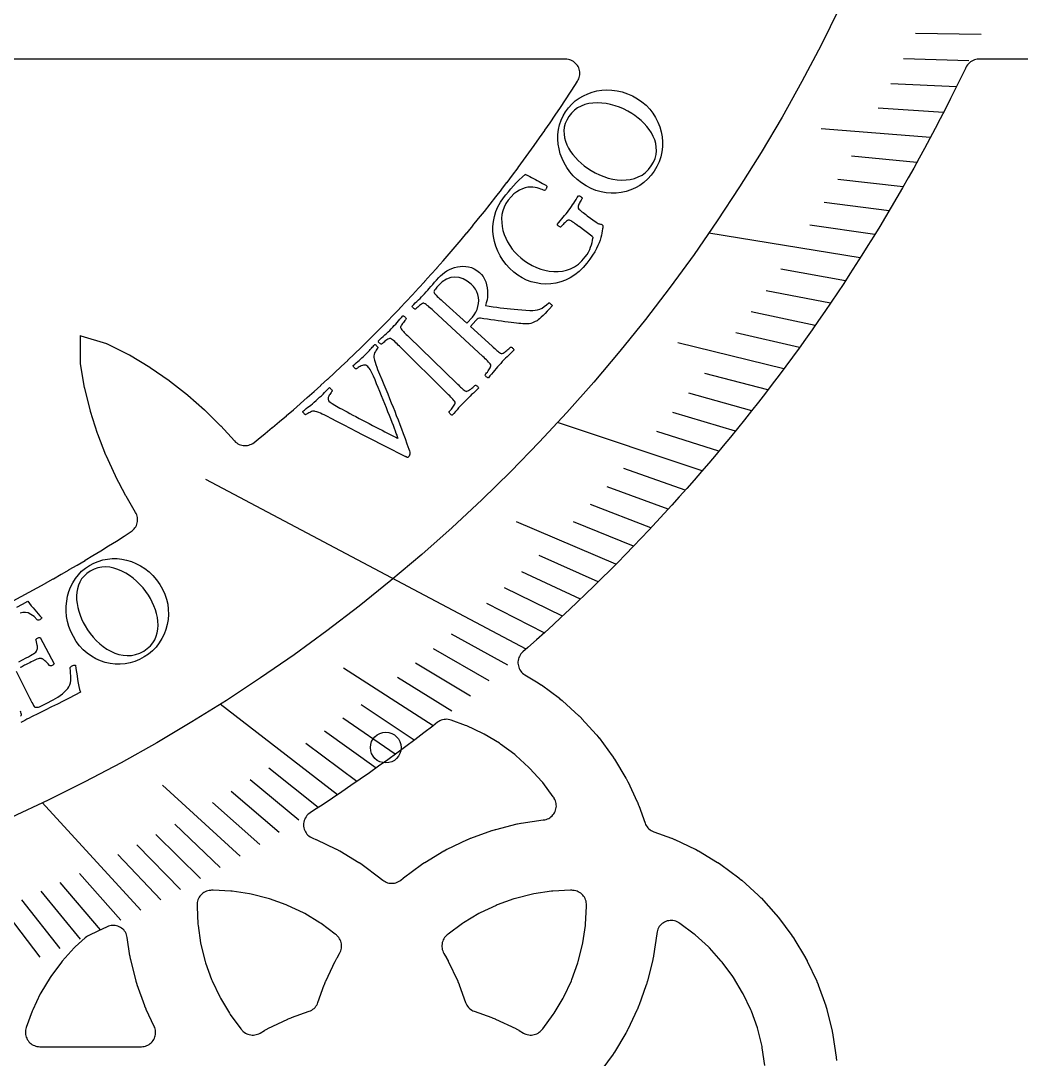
# Model space of a CAD drawing. Header units: millimetres. Extents: x -45 to 45, y -45 to 45.
# Drawn here: x 12.39 to 29.95, y -18.44 to -0.22 of the extents above; entities that cross this region are included whole.
import ezdxf

# ---------------------------------------------------------------- set-up
doc = ezdxf.new("R2010")
doc.units = ezdxf.units.MM
for name, color, linetype in [('CUT_INNER', 6, 'Continuous'), ('ENGRAVE', 7, 'Continuous'), ('ENGRAVE_FINE', 8, 'Continuous'), ('TEXT', 5, 'Continuous')]:
    doc.layers.add(name, color=color, linetype=linetype)

msp = doc.modelspace()

# ---------------------------------------------------------------- linework, layer by layer
at = {"layer": 'CUT_INNER'}
for points in [[(12.2516, -10.4028), (12.3928, -10.3279), (12.3942, -10.3272), (12.5348, -10.2514), (12.5362, -10.2507), (12.6764, -10.1741), (12.6777, -10.1733), (12.8175, -10.0958), (12.8188, -10.0951), (12.9581, -10.0168), (12.9594, -10.016), (13.0982, -9.9368), (13.0995, -9.9361), (13.2378, -9.856), (13.2392, -9.8553), (13.377, -9.7744), (13.3783, -9.7736), (13.5156, -9.6919), (13.5169, -9.6911), (13.6537, -9.6085), (13.655, -9.6077), (13.7913, -9.5243), (13.7926, -9.5235), (13.9284, -9.4393), (13.9297, -9.4385), (14.065, -9.3534), (14.0662, -9.3526), (14.201, -9.2667), (14.2023, -9.2658), (14.3236, -9.1874), (14.3431, -9.1735), (14.3611, -9.1577), (14.3776, -9.1403), (14.3923, -9.1214), (14.4052, -9.1012), (14.416, -9.0798), (14.4248, -9.0575), (14.4313, -9.0344), (14.4357, -9.0108), (14.4377, -8.987), (14.4375, -8.963), (14.435, -8.9392), (14.4302, -8.9157), (14.4231, -8.8928), (14.4139, -8.8706), (14.4027, -8.8495), (14.235, -8.5682), (14.2317, -8.5623), (14.0509, -8.2177), (14.0478, -8.2114), (13.8849, -7.8536), (13.8822, -7.847), (13.7381, -7.4754), (13.7357, -7.4684), (13.6119, -7.0821), (13.6097, -7.0744), (13.5088, -6.6723), (13.5068, -6.6628), (13.4349, -6.2401), (13.4343, -6.2349), (13.4341, -6.2297), (13.4336, -5.7543), (13.4339, -5.7485), (13.4395, -5.7499), (13.8943, -5.8884), (13.8992, -5.8901), (13.904, -5.8922), (14.2876, -6.0837), (14.2961, -6.0883), (14.6517, -6.3016), (14.6584, -6.306), (14.9921, -6.5365), (14.9981, -6.541), (15.3119, -6.7866), (15.3174, -6.7912), (15.6125, -7.0509), (15.6176, -7.0557), (15.8949, -7.3288), (15.8996, -7.3336), (16.1402, -7.5978), (16.158, -7.6155), (16.1776, -7.6313), (16.1986, -7.6451), (16.2209, -7.6567), (16.2443, -7.666), (16.2685, -7.6729), (16.2932, -7.6774), (16.3183, -7.6793), (16.3435, -7.6787), (16.3684, -7.6756), (16.393, -7.67), (16.4168, -7.6619), (16.4397, -7.6515), (16.4614, -7.6389), (16.4818, -7.6241), (16.5532, -7.5666), (16.5544, -7.5656), (16.6782, -7.4646), (16.6794, -7.4637), (16.8026, -7.3619), (16.8038, -7.3609), (16.9264, -7.2584), (16.9275, -7.2575), (17.0495, -7.1542), (17.0507, -7.1532), (17.172, -7.0492), (17.1731, -7.0482), (17.2938, -6.9435), (17.2949, -6.9425), (17.415, -6.837), (17.4161, -6.836), (17.5355, -6.7298), (17.5366, -6.7287), (17.6554, -6.6218), (17.6565, -6.6208), (17.7746, -6.5131), (17.7757, -6.5121), (17.8931, -6.4037), (17.8942, -6.4026), (18.0109, -6.2935), (18.0121, -6.2925), (18.1281, -6.1826), (18.1292, -6.1816), (18.2446, -6.0711), (18.2457, -6.07), (18.3604, -5.9588), (18.3615, -5.9577), (18.4756, -5.8457), (18.4766, -5.8447), (18.59, -5.732), (18.5911, -5.7309), (18.7037, -5.6176), (18.7048, -5.6165), (18.8167, -5.5025), (18.8178, -5.5014), (18.929, -5.3867), (18.9301, -5.3856), (19.0406, -5.2702), (19.0417, -5.2691), (19.1515, -5.153), (19.1526, -5.1519), (19.2617, -5.0352), (19.2627, -5.0341), (19.3711, -4.9167), (19.3721, -4.9155), (19.4798, -4.7975), (19.4808, -4.7963), (19.5878, -4.6776), (19.5888, -4.6765), (19.695, -4.5571), (19.696, -4.5559), (19.8015, -4.4359), (19.8025, -4.4348), (19.9072, -4.3141), (19.9082, -4.3129), (20.0122, -4.1916), (20.0132, -4.1904), (20.1165, -4.0685), (20.1175, -4.0673), (20.22, -3.9448), (20.221, -3.9436), (20.3227, -3.8204), (20.3237, -3.8192), (20.4247, -3.6954), (20.4256, -3.6942), (20.5259, -3.5697), (20.5268, -3.5685), (20.6263, -3.4435), (20.6272, -3.4423), (20.7259, -3.3166), (20.7269, -3.3154), (20.8248, -3.1891), (20.8257, -3.1879), (20.9229, -3.061), (20.9238, -3.0598), (21.0201, -2.9324), (21.0211, -2.9311), (21.1166, -2.8031), (21.1176, -2.8019), (21.2123, -2.6732), (21.2133, -2.672), (21.3072, -2.5428), (21.3081, -2.5415), (21.4014, -2.4117), (21.4022, -2.4105), (21.4946, -2.2801), (21.4955, -2.2789), (21.5871, -2.148), (21.588, -2.1467), (21.6788, -2.0152), (21.6797, -2.014), (21.7697, -1.8819), (21.7705, -1.8807), (21.8597, -1.7481), (21.8606, -1.7468), (21.9489, -1.6137), (21.9498, -1.6124), (22.0373, -1.4787), (22.0382, -1.4774), (22.1249, -1.3432), (22.1257, -1.3419), (22.1624, -1.2844), (22.1744, -1.2633), (22.1844, -1.2411), (22.1921, -1.2181), (22.1976, -1.1945), (22.2008, -1.1704), (22.2016, -1.1461), (22.2, -1.1219), (22.1961, -1.0979), (22.1899, -1.0744), (22.1814, -1.0516), (22.1708, -1.0298), (22.1581, -1.0091), (22.1434, -0.9897), (22.127, -0.9718), (22.1089, -0.9557), (22.0893, -0.9413), (22.0684, -0.9289), (22.0464, -0.9187), (22.0235, -0.9106), (21.9999, -0.9047), (21.9759, -0.9012), (21.9516, -0.9), (3.9091, -0.9)], [(39.7832, -0.9), (29.2048, -0.9), (29.1792, -0.9013), (29.1539, -0.9052), (29.1292, -0.9117), (29.1052, -0.9207), (29.0823, -0.932), (29.0607, -0.9457), (29.0406, -0.9615), (29.0222, -0.9792), (29.0057, -0.9988), (28.9913, -1.0199), (28.9791, -1.0424), (28.9705, -1.0603), (28.8846, -1.2378), (28.7976, -1.4148), (28.7094, -1.5912), (28.6202, -1.7671), (28.5299, -1.9424), (28.4386, -2.1172), (28.3462, -2.2914), (28.2527, -2.4651), (28.1581, -2.6381), (28.0625, -2.8106), (27.9658, -2.9825), (27.8681, -3.1538), (27.7693, -3.3245), (27.6695, -3.4946), (27.5686, -3.6641), (27.4667, -3.8329), (27.3638, -4.0011), (27.2598, -4.1687), (27.1548, -4.3357), (27.0488, -4.502), (26.9418, -4.6676), (26.8337, -4.8326), (26.7247, -4.9969), (26.6146, -5.1605), (26.5035, -5.3235), (26.3915, -5.4858), (26.2784, -5.6474), (26.1644, -5.8083), (26.0493, -5.9685), (25.9333, -6.1279), (25.8163, -6.2867), (25.6984, -6.4447), (25.5794, -6.6021), (25.4595, -6.7587), (25.3387, -6.9145), (25.2169, -7.0696), (25.0941, -7.224), (24.9704, -7.3776), (24.8458, -7.5304), (24.7202, -7.6825), (24.5937, -7.8337), (24.4663, -7.9843), (24.3379, -8.134), (24.2086, -8.2829), (24.0785, -8.4311), (23.9474, -8.5784), (23.8154, -8.725), (23.6825, -8.8707), (23.5487, -9.0156), (23.4141, -9.1597), (23.2785, -9.3029), (23.1421, -9.4453), (23.0048, -9.5869), (22.8666, -9.7276), (22.7276, -9.8675), (22.5878, -10.0065), (22.447, -10.1447), (22.3055, -10.282), (22.163, -10.4184), (22.0198, -10.554), (21.8757, -10.6887), (21.7308, -10.8224), (21.5851, -10.9553), (21.4386, -11.0873), (21.2912, -11.2184), (21.2007, -11.298), (21.1829, -11.3153), (21.1669, -11.3342), (21.1529, -11.3546), (21.141, -11.3762), (21.1313, -11.399), (21.1238, -11.4225), (21.1188, -11.4468), (21.1161, -11.4713), (21.1159, -11.4961), (21.1181, -11.5207), (21.1228, -11.545), (21.1298, -11.5687), (21.1392, -11.5916), (21.1507, -11.6135), (21.1644, -11.6341), (21.18, -11.6533), (21.1975, -11.6708), (21.2166, -11.6865), (21.2372, -11.7003), (21.4713, -11.8406), (21.4765, -11.8439), (21.5228, -11.8748), (21.5278, -11.8784), (21.8421, -12.1115), (21.847, -12.1152), (21.89, -12.1506), (21.8946, -12.1546), (22.1846, -12.4174), (22.189, -12.4216), (22.2284, -12.461), (22.2326, -12.4654), (22.4954, -12.7554), (22.4994, -12.76), (22.5348, -12.803), (22.5385, -12.8079), (22.7716, -13.1222), (22.7752, -13.1272), (22.8061, -13.1735), (22.8094, -13.1787), (23.0106, -13.5143), (23.0136, -13.5197), (23.0398, -13.5688), (23.0426, -13.5743), (23.2099, -13.928), (23.2124, -13.9336), (23.2337, -13.9851), (23.2359, -13.9908), (23.3472, -14.3017), (23.3565, -14.3243), (23.3681, -14.346), (23.3817, -14.3664), (23.3973, -14.3853), (23.4147, -14.4027), (23.4336, -14.4183), (23.454, -14.4319), (23.4757, -14.4435), (23.4983, -14.4528), (23.8092, -14.5641), (23.8149, -14.5663), (23.8664, -14.5876), (23.872, -14.5901), (24.2257, -14.7574), (24.2312, -14.7602), (24.2803, -14.7864), (24.2857, -14.7894), (24.6213, -14.9906), (24.6265, -14.9939), (24.6728, -15.0248), (24.6778, -15.0284), (24.9921, -15.2615), (24.997, -15.2652), (25.04, -15.3006), (25.0446, -15.3046), (25.3346, -15.5674), (25.339, -15.5716), (25.3784, -15.611), (25.3826, -15.6154), (25.6454, -15.9054), (25.6494, -15.91), (25.6848, -15.953), (25.6885, -15.9579), (25.9216, -16.2722), (25.9252, -16.2772), (25.9561, -16.3235), (25.9594, -16.3287), (26.1606, -16.6643), (26.1636, -16.6697), (26.1898, -16.7188), (26.1926, -16.7243), (26.3599, -17.078), (26.3624, -17.0836), (26.3837, -17.1351), (26.3859, -17.1408), (26.5177, -17.5092), (26.5197, -17.515), (26.5358, -17.5683), (26.5375, -17.5742), (26.6326, -17.9538), (26.6339, -17.9598), (26.6448, -18.0144), (26.6458, -18.0205), (26.7032, -18.4076), (26.704, -18.4136), (26.7094, -18.4691)], [(25.451, -18.5527), (25.4053, -18.2451), (25.4006, -18.221), (25.325, -17.9194), (25.3179, -17.8959), (25.2131, -17.6031), (25.2037, -17.5804), (25.0708, -17.2993), (25.0592, -17.2776), (24.8993, -17.0109), (24.8857, -16.9905), (24.7004, -16.7407), (24.6849, -16.7218), (24.476, -16.4913), (24.4587, -16.474), (24.2282, -16.2651), (24.2093, -16.2496), (23.9595, -16.0643), (23.9391, -16.0507), (23.9313, -16.046), (23.9091, -16.0342), (23.8859, -16.0247), (23.8618, -16.0175), (23.8371, -16.0128), (23.812, -16.0106), (23.7869, -16.011), (23.7619, -16.0138), (23.7373, -16.0192), (23.7134, -16.027), (23.6904, -16.0372), (23.6685, -16.0496), (23.648, -16.0641), (23.6291, -16.0807), (23.6119, -16.099), (23.5967, -16.119), (23.5835, -16.1405), (23.5726, -16.1631), (23.5639, -16.1867), (23.5577, -16.2111), (23.554, -16.236), (23.554, -16.2364), (23.5532, -16.2424), (23.4958, -16.6295), (23.4948, -16.6356), (23.4839, -16.6902), (23.4826, -16.6962), (23.3875, -17.0758), (23.3858, -17.0817), (23.3697, -17.135), (23.3677, -17.1408), (23.2359, -17.5092), (23.2337, -17.5149), (23.2124, -17.5664), (23.2099, -17.572), (23.0426, -17.9257), (23.0398, -17.9312), (23.0136, -17.9803), (23.0106, -17.9857), (22.8094, -18.3213), (22.8061, -18.3265), (22.7752, -18.3728), (22.7716, -18.3778), (22.5385, -18.6921)]]:
    msp.add_lwpolyline(points, dxfattribs=at)
for points in [[(17.4458, -14.1365), (17.4271, -14.153), (17.4101, -14.1713), (17.395, -14.1913), (17.382, -14.2126), (17.3712, -14.2351), (17.3627, -14.2586), (17.3566, -14.2829), (17.353, -14.3076), (17.3518, -14.3325), (17.3531, -14.3575), (17.3569, -14.3822), (17.3631, -14.4064), (17.3718, -14.4298), (17.3827, -14.4523), (17.3958, -14.4736), (17.411, -14.4934), (17.4281, -14.5116), (17.4469, -14.5281), (17.4673, -14.5426), (17.489, -14.5549), (17.5118, -14.5651), (17.5149, -14.5663), (17.5664, -14.5876), (17.572, -14.5901), (17.9257, -14.7574), (17.9312, -14.7602), (17.9803, -14.7864), (17.9857, -14.7894), (18.3213, -14.9906), (18.3265, -14.9939), (18.3728, -15.0248), (18.3778, -15.0284), (18.6921, -15.2615), (18.697, -15.2652), (18.7414, -15.3017), (18.7611, -15.3163), (18.7822, -15.3289), (18.8043, -15.3394), (18.8274, -15.3477), (18.8512, -15.3537), (18.8755, -15.3573), (18.9, -15.3585), (18.9245, -15.3573), (18.9488, -15.3537), (18.9726, -15.3477), (18.9957, -15.3394), (19.0178, -15.3289), (19.0389, -15.3163), (19.0586, -15.3017), (19.103, -15.2652), (19.1079, -15.2615), (19.4222, -15.0284), (19.4272, -15.0248), (19.4735, -14.9939), (19.4787, -14.9906), (19.8143, -14.7894), (19.8197, -14.7864), (19.8688, -14.7602), (19.8743, -14.7574), (20.228, -14.5901), (20.2336, -14.5876), (20.2851, -14.5663), (20.2908, -14.5641), (20.6592, -14.4323), (20.665, -14.4303), (20.7183, -14.4142), (20.7242, -14.4125), (21.1038, -14.3174), (21.1098, -14.3161), (21.1644, -14.3052), (21.1705, -14.3042), (21.5576, -14.2468), (21.5636, -14.246), (21.564, -14.246), (21.5877, -14.2425), (21.611, -14.2368), (21.6336, -14.2288), (21.6553, -14.2188), (21.676, -14.2067), (21.6954, -14.1926), (21.7134, -14.1768), (21.7298, -14.1594), (21.7444, -14.1404), (21.7572, -14.1202), (21.768, -14.0988), (21.7766, -14.0764), (21.7831, -14.0534), (21.7874, -14.0298), (21.7894, -14.0059), (21.7891, -13.982), (21.7865, -13.9582), (21.7816, -13.9347), (21.7745, -13.9119), (21.7653, -13.8898), (21.754, -13.8687), (21.7493, -13.8609), (21.7357, -13.8405), (21.5504, -13.5907), (21.5349, -13.5718), (21.326, -13.3413), (21.3087, -13.324), (21.0782, -13.1151), (21.0593, -13.0996), (20.8095, -12.9143), (20.7891, -12.9007), (20.5224, -12.7408), (20.5007, -12.7292), (20.2196, -12.5963), (20.1969, -12.5869), (19.9417, -12.4956), (19.9177, -12.4883), (19.8931, -12.4835), (19.8681, -12.4812), (19.843, -12.4814), (19.8181, -12.4841), (19.7936, -12.4892), (19.7697, -12.4969), (19.7467, -12.5068), (19.7248, -12.519), (19.7042, -12.5334), (19.6189, -12.5996), (19.4623, -12.7195), (19.305, -12.8384), (19.147, -12.9564), (18.9882, -13.0734), (18.8287, -13.1894), (18.6685, -13.3044), (18.5077, -13.4185), (18.3461, -13.5316), (18.1838, -13.6436), (18.0208, -13.7547), (17.8572, -13.8648), (17.6929, -13.9738), (17.5279, -14.0819), (17.4661, -14.1219)], [(17.4743, -17.5935), (17.496, -17.5819), (17.5164, -17.5683), (17.5353, -17.5527), (17.5527, -17.5353), (17.5683, -17.5164), (17.5819, -17.496), (17.5935, -17.4743), (17.6028, -17.4517), (17.7141, -17.1408), (17.7163, -17.1351), (17.7376, -17.0836), (17.7401, -17.078), (17.9074, -16.7243), (17.9102, -16.7188), (17.9364, -16.6697), (17.9394, -16.6643), (17.9851, -16.5882), (17.9966, -16.5666), (18.006, -16.5439), (18.0131, -16.5204), (18.0179, -16.4964), (18.0203, -16.4719), (18.0203, -16.4474), (18.0179, -16.423), (18.0131, -16.3989), (18.006, -16.3755), (17.9966, -16.3528), (17.9851, -16.3312), (17.9714, -16.3108), (17.9559, -16.2918), (17.9385, -16.2744), (17.9282, -16.2651), (17.9093, -16.2496), (17.6595, -16.0643), (17.6391, -16.0507), (17.3724, -15.8908), (17.3507, -15.8792), (17.0696, -15.7463), (17.0469, -15.7369), (16.7541, -15.6321), (16.7306, -15.625), (16.429, -15.5494), (16.4049, -15.5447), (16.0973, -15.499), (16.0729, -15.4966), (15.7623, -15.4814), (15.7377, -15.4814), (15.7197, -15.4822), (15.6953, -15.4847), (15.6712, -15.4894), (15.6477, -15.4966), (15.6251, -15.506), (15.6034, -15.5175), (15.583, -15.5311), (15.5641, -15.5467), (15.5467, -15.5641), (15.5311, -15.583), (15.5175, -15.6034), (15.506, -15.6251), (15.4966, -15.6477), (15.4894, -15.6712), (15.4847, -15.6953), (15.4822, -15.7197), (15.4814, -15.7377), (15.4814, -15.7623), (15.4966, -16.0729), (15.499, -16.0973), (15.5447, -16.4049), (15.5494, -16.429), (15.625, -16.7306), (15.6321, -16.7541), (15.7369, -17.0469), (15.7463, -17.0696), (15.8792, -17.3507), (15.8908, -17.3724), (16.0507, -17.6391), (16.0643, -17.6595), (16.2496, -17.9093), (16.2651, -17.9282), (16.2744, -17.9385), (16.2918, -17.9559), (16.3108, -17.9714), (16.3312, -17.9851), (16.3528, -17.9966), (16.3755, -18.006), (16.3989, -18.0131), (16.423, -18.0179), (16.4474, -18.0203), (16.4719, -18.0203), (16.4964, -18.0179), (16.5204, -18.0131), (16.5439, -18.006), (16.5666, -17.9966), (16.5882, -17.9851), (16.6643, -17.9394), (16.6697, -17.9364), (16.7188, -17.9102), (16.7243, -17.9074), (17.078, -17.7401), (17.0836, -17.7376), (17.1351, -17.7163), (17.1408, -17.7141), (17.4517, -17.6028)], [(20.2065, -17.4743), (20.2181, -17.496), (20.2317, -17.5164), (20.2473, -17.5353), (20.2647, -17.5527), (20.2836, -17.5683), (20.304, -17.5819), (20.3257, -17.5935), (20.3483, -17.6028), (20.6592, -17.7141), (20.6649, -17.7163), (20.7164, -17.7376), (20.722, -17.7401), (21.0757, -17.9074), (21.0812, -17.9102), (21.1303, -17.9364), (21.1357, -17.9394), (21.2118, -17.9851), (21.2334, -17.9966), (21.2561, -18.006), (21.2796, -18.0131), (21.3036, -18.0179), (21.3281, -18.0203), (21.3526, -18.0203), (21.377, -18.0179), (21.4011, -18.0131), (21.4245, -18.006), (21.4472, -17.9966), (21.4688, -17.9851), (21.4892, -17.9714), (21.5082, -17.9559), (21.5256, -17.9385), (21.5349, -17.9282), (21.5504, -17.9093), (21.7357, -17.6595), (21.7493, -17.6391), (21.9092, -17.3724), (21.9208, -17.3507), (22.0537, -17.0696), (22.0631, -17.0469), (22.1679, -16.7541), (22.175, -16.7306), (22.2506, -16.429), (22.2553, -16.4049), (22.301, -16.0973), (22.3034, -16.0729), (22.3186, -15.7623), (22.3186, -15.7377), (22.3178, -15.7197), (22.3153, -15.6953), (22.3106, -15.6712), (22.3034, -15.6477), (22.294, -15.6251), (22.2825, -15.6034), (22.2689, -15.583), (22.2533, -15.5641), (22.2359, -15.5467), (22.217, -15.5311), (22.1966, -15.5175), (22.1749, -15.506), (22.1523, -15.4966), (22.1288, -15.4894), (22.1047, -15.4847), (22.0803, -15.4822), (22.0623, -15.4814), (22.0377, -15.4814), (21.7271, -15.4966), (21.7027, -15.499), (21.3951, -15.5447), (21.371, -15.5494), (21.0694, -15.625), (21.0459, -15.6321), (20.7531, -15.7369), (20.7304, -15.7463), (20.4493, -15.8792), (20.4276, -15.8908), (20.1609, -16.0507), (20.1405, -16.0643), (19.8907, -16.2496), (19.8718, -16.2651), (19.8615, -16.2744), (19.8441, -16.2918), (19.8286, -16.3108), (19.8149, -16.3312), (19.8034, -16.3528), (19.794, -16.3755), (19.7869, -16.3989), (19.7821, -16.423), (19.7797, -16.4474), (19.7797, -16.4719), (19.7821, -16.4964), (19.7869, -16.5204), (19.794, -16.5439), (19.8034, -16.5666), (19.8149, -16.5882), (19.8606, -16.6643), (19.8636, -16.6697), (19.8898, -16.7188), (19.8926, -16.7243), (20.0599, -17.078), (20.0624, -17.0836), (20.0837, -17.1351), (20.0859, -17.1408), (20.1972, -17.4517)], [(12.477, -17.9137), (12.4722, -17.9371), (12.4697, -17.9609), (12.4695, -17.9848), (12.4716, -18.0086), (12.476, -18.0322), (12.4825, -18.0552), (12.4913, -18.0774), (12.5021, -18.0988), (12.5149, -18.119), (12.5296, -18.1378), (12.5461, -18.1552), (12.5641, -18.1709), (12.5835, -18.1849), (12.6042, -18.1969), (12.6259, -18.2069), (12.6485, -18.2148), (12.6718, -18.2204), (12.6954, -18.2239), (12.7193, -18.225), (14.5041, -18.225), (14.5281, -18.2239), (14.5518, -18.2204), (14.575, -18.2147), (14.5976, -18.2069), (14.6194, -18.1968), (14.6401, -18.1848), (14.6596, -18.1708), (14.6776, -18.1551), (14.694, -18.1376), (14.7087, -18.1187), (14.7215, -18.0985), (14.7323, -18.0771), (14.7411, -18.0548), (14.7476, -18.0318), (14.7519, -18.0082), (14.754, -17.9843), (14.7537, -17.9604), (14.7512, -17.9366), (14.7464, -17.9131), (14.7393, -17.8902), (14.7301, -17.8681), (14.5901, -17.572), (14.5876, -17.5664), (14.5663, -17.5149), (14.5641, -17.5092), (14.4323, -17.1408), (14.4303, -17.135), (14.4142, -17.0817), (14.4125, -17.0758), (14.3174, -16.6962), (14.3161, -16.6902), (14.3052, -16.6356), (14.3042, -16.6295), (14.2566, -16.3089), (14.2518, -16.2848), (14.2447, -16.2613), (14.2353, -16.2386), (14.2237, -16.2169), (14.21, -16.1965), (14.1944, -16.1775), (14.177, -16.1602), (14.158, -16.1446), (14.1375, -16.131), (14.1159, -16.1194), (14.0931, -16.11), (14.0696, -16.103), (14.0455, -16.0982), (14.021, -16.0959), (13.9965, -16.0959), (13.972, -16.0984), (13.9479, -16.1032), (13.9244, -16.1104), (13.9018, -16.1199), (13.7427, -16.1957), (13.581, -16.2716), (13.5591, -16.2833), (13.5384, -16.297), (13.5193, -16.3127), (13.3413, -16.474), (13.324, -16.4913), (13.1151, -16.7218), (13.0996, -16.7407), (12.9143, -16.9905), (12.9007, -17.0109), (12.7408, -17.2776), (12.7292, -17.2993), (12.5963, -17.5804), (12.5869, -17.6031), (12.484, -17.8908)]]:
    msp.add_lwpolyline(points, close=True, dxfattribs=at)
at = {"layer": 'ENGRAVE'}
for points in [[(27.1246, -4.3833), (24.4639, -3.9534)], [(24.3483, -8.1219), (21.8113, -7.2756)], [(21.2577, -11.2481), (15.6388, -8.2749)], [(17.9491, -13.8032), (15.8858, -12.2164)], [(14.4926, -15.8291), (12.7637, -13.9407)]]:
    msp.add_lwpolyline(points, dxfattribs=at)
for centre, radius in [((0, 0), 42.525), ((0, 12.859), 29.684), ((18.7949, -12.977), 0.27)]:
    msp.add_circle(centre, radius, dxfattribs=at)
at = {"layer": 'ENGRAVE_FINE'}
for points in [[(29.2478, -0.4679), (28.0953, -0.4494)], [(29.0332, -0.9292), (27.8812, -0.8923)], [(28.8129, -1.3839), (27.6617, -1.3286)], [(28.587, -1.832), (27.4371, -1.7583)], [(28.3557, -2.2736), (26.4375, -2.1198)], [(28.1192, -2.7086), (26.9729, -2.5982)], [(27.8777, -3.1371), (26.7337, -3.0083)], [(27.6313, -3.559), (26.4899, -3.412)], [(27.3802, -3.9744), (26.2418, -3.8092)], [(26.8645, -4.7858), (25.7331, -4.5842)], [(26.6002, -5.1818), (25.4728, -4.9622)], [(26.3317, -5.5714), (25.2088, -5.3338)], [(26.0593, -5.9547), (24.9411, -5.6991)], [(25.783, -6.3315), (23.9237, -5.8749)], [(25.503, -6.7021), (24.3952, -6.411)], [(25.2194, -7.0664), (24.1174, -6.7576)], [(24.9324, -7.4244), (23.8364, -7.0981)], [(24.642, -7.7762), (23.5525, -7.4324)], [(24.0516, -8.4614), (22.9759, -8.083)], [(23.7518, -8.7949), (22.6836, -8.3993)], [(23.4492, -9.1223), (22.3887, -8.7097)], [(22.8356, -9.759), (21.0921, -9.014)], [(23.1437, -9.4436), (22.0913, -9.0142)], [(22.5248, -10.0685), (21.4895, -9.6057)], [(22.2116, -10.3721), (21.1852, -9.8928)], [(21.8959, -10.6699), (20.8789, -10.1743)], [(21.5779, -10.9619), (20.5705, -10.4501)], [(20.9353, -11.5286), (19.9481, -10.9849)], [(20.6108, -11.8034), (19.6342, -11.2441)], [(19.6257, -12.5943), (18.0512, -11.5839)], [(20.2843, -12.0726), (19.3186, -11.4978)], [(19.956, -12.3362), (19.0013, -11.7461)], [(19.2937, -12.8469), (18.3622, -12.2267)], [(18.9599, -13.094), (18.0404, -12.459)], [(18.6245, -13.3358), (17.7173, -12.6862)], [(18.2876, -13.5721), (17.3929, -12.9082)], [(17.6091, -14.0289), (16.7404, -13.3368)], [(16.2358, -14.8798), (14.878, -13.6354)], [(17.2678, -14.2494), (16.4124, -13.5435)], [(16.925, -14.4647), (16.0833, -13.7453)], [(16.581, -14.6748), (15.7532, -13.9421)], [(15.8893, -15.0797), (15.09, -14.321)], [(15.5418, -15.2745), (14.757, -14.5032)], [(15.1931, -15.4643), (14.4231, -14.6806)], [(14.8433, -15.6492), (14.0885, -14.8533)], [(12.7252, -16.6556), (11.6248, -15.2153)], [(14.1409, -16.004), (13.4169, -15.1847)], [(13.7882, -16.1742), (13.08, -15.3434)], [(13.0803, -16.4999), (12.4043, -15.647)], [(13.4347, -16.3394), (12.7424, -15.4975)]]:
    msp.add_lwpolyline(points, dxfattribs=at)
at = {"layer": 'TEXT'}
for points in [[(21.9519, -1.8207), (22.0033, -1.7512), (22.0602, -1.6883), (22.1226, -1.632), (22.1907, -1.5821), (22.2633, -1.5392), (22.3395, -1.5038), (22.4193, -1.4759), (22.5028, -1.4554), (22.5888, -1.4427), (22.6763, -1.4381), (22.7652, -1.4415), (22.8557, -1.4531), (22.9465, -1.4736), (23.0364, -1.5038), (23.1255, -1.5436), (23.2137, -1.5933), (23.2928, -1.6478), (23.3643, -1.7082), (23.4281, -1.7745), (23.4842, -1.8467), (23.5325, -1.9236), (23.573, -2.0034), (23.6055, -2.0864), (23.6301, -2.1725), (23.6462, -2.2604), (23.6535, -2.3487), (23.6519, -2.4373), (23.6415, -2.5262), (23.6219, -2.614), (23.593, -2.6991), (23.5547, -2.7814), (23.5072, -2.8608), (23.4529, -2.9342), (23.3926, -3.0007), (23.3264, -3.0602), (23.2544, -3.1128), (23.1779, -3.1575), (23.0983, -3.1937), (23.0156, -3.2213), (22.9298, -3.2403), (22.8421, -3.2505), (22.7536, -3.2518), (22.6645, -3.2442), (22.5746, -3.2278), (22.4853, -3.202), (22.3978, -3.1666), (22.3123, -3.1215), (22.2285, -3.0669), (22.153, -3.0074), (22.085, -2.9428), (22.0246, -2.873), (21.9717, -2.7982), (21.9264, -2.7199), (21.8888, -2.6395), (21.8587, -2.557), (21.8363, -2.4726), (21.8218, -2.3872), (21.8155, -2.3022), (21.8174, -2.2174), (21.8276, -2.1328), (21.846, -2.0499), (21.8729, -1.9704), (21.9081, -1.894), (21.9519, -1.8207)], [(22.0084, -1.9041), (21.972, -1.9661), (21.9456, -2.0283), (21.9293, -2.0909), (21.923, -2.1539), (21.9253, -2.2167), (21.9347, -2.2786), (21.9513, -2.3396), (21.9751, -2.3998), (22.0051, -2.4587), (22.0401, -2.5159), (22.0801, -2.5713), (22.1253, -2.6249), (22.1741, -2.6761), (22.2252, -2.724), (22.2786, -2.7688), (22.3342, -2.8102), (22.4017, -2.8543), (22.4722, -2.8938), (22.5457, -2.9287), (22.6223, -2.959), (22.7004, -2.9837), (22.7785, -3.0021), (22.8568, -3.0141), (22.9352, -3.0197), (23.0123, -3.0181), (23.0869, -3.0086), (23.1588, -2.9912), (23.228, -2.9658), (23.2932, -2.9317), (23.3528, -2.8877), (23.4068, -2.834), (23.4551, -2.7706), (23.4937, -2.7047), (23.5217, -2.6387), (23.5391, -2.5728), (23.546, -2.5069), (23.5436, -2.4416), (23.5335, -2.3774), (23.5156, -2.3143), (23.4899, -2.2524), (23.4578, -2.1923), (23.4204, -2.1347), (23.3779, -2.0796), (23.3301, -2.027), (23.2788, -1.9774), (23.2253, -1.9313), (23.1699, -1.8888), (23.1124, -1.8499), (23.043, -1.8089), (22.9711, -1.7727), (22.8965, -1.7412), (22.8195, -1.7143), (22.7413, -1.6927), (22.6633, -1.6773), (22.5856, -1.668), (22.5082, -1.6647), (22.4324, -1.668), (22.3598, -1.6784), (22.2903, -1.6958), (22.2239, -1.7202), (22.1617, -1.7527), (22.1052, -1.7942), (22.0541, -1.8446), (22.0084, -1.9041)], [(22.1872, -3.8358), (22.1838, -3.8333), (22.1804, -3.8307), (22.177, -3.8282), (22.1736, -3.8256), (22.1702, -3.8231), (22.1668, -3.8205), (22.1634, -3.818), (22.16, -3.8154), (22.139, -3.7997), (22.1188, -3.7848), (22.0995, -3.7709), (22.0811, -3.7578), (22.0637, -3.7461), (22.0473, -3.7363), (22.0319, -3.7284), (22.0175, -3.7223), (22.0088, -3.7205), (21.998, -3.723), (21.985, -3.7298), (21.9698, -3.7409), (21.9537, -3.7545), (21.938, -3.7688), (21.9226, -3.7838), (21.9076, -3.7995), (21.8939, -3.8144), (21.8827, -3.827), (21.8739, -3.8372), (21.8676, -3.845), (21.86, -3.8439), (21.8512, -3.8409), (21.8412, -3.8358), (21.8301, -3.8288), (21.8198, -3.8207), (21.8121, -3.8128), (21.807, -3.8048), (21.8046, -3.7969), (21.8311, -3.7647), (21.8575, -3.7333), (21.8837, -3.7026), (21.9096, -3.6726), (21.9352, -3.6428), (21.9602, -3.6124), (21.9846, -3.5817), (22.0083, -3.5504), (22.032, -3.5181), (22.0542, -3.4863), (22.0752, -3.4551), (22.0948, -3.4244), (22.1143, -3.3934), (22.1349, -3.3613), (22.1568, -3.3282), (22.1798, -3.2939), (22.1881, -3.294), (22.1971, -3.2966), (22.207, -3.3017), (22.2176, -3.3093), (22.2275, -3.3179), (22.2352, -3.326), (22.2407, -3.3336), (22.2439, -3.3406), (22.2382, -3.3488), (22.2311, -3.3599), (22.2225, -3.3739), (22.2125, -3.3907), (22.2023, -3.4089), (22.193, -3.4269), (22.1847, -3.4448), (22.1774, -3.4626), (22.172, -3.4789), (22.1697, -3.4927), (22.1703, -3.5039), (22.174, -3.5125), (22.1857, -3.5273), (22.2001, -3.5427), (22.2172, -3.5585), (22.237, -3.5748), (22.2587, -3.5916), (22.2814, -3.6089), (22.305, -3.6267), (22.3295, -3.6449), (22.4866, -3.761), (22.5042, -3.7729), (22.5206, -3.7817), (22.5358, -3.7874), (22.5497, -3.7899), (22.5625, -3.7916), (22.5743, -3.7947), (22.585, -3.7993), (22.5947, -3.8053), (22.5988, -3.8089), (22.6019, -3.8133), (22.6042, -3.8183), (22.6055, -3.8239), (22.6059, -3.8318), (22.6052, -3.8434), (22.6036, -3.8587), (22.601, -3.8777), (22.595, -3.9122), (22.5878, -3.9489), (22.5795, -3.9876), (22.5699, -4.0284), (22.5577, -4.0719), (22.5412, -4.1185), (22.5205, -4.1683), (22.4955, -4.2212), (22.4646, -4.2782), (22.4261, -4.3402), (22.38, -4.407), (22.3263, -4.4787), (22.2602, -4.5562), (22.1895, -4.6244), (22.1141, -4.6834), (22.0342, -4.733), (21.9514, -4.7734), (21.8669, -4.8046), (21.781, -4.8267), (21.6936, -4.8396), (21.606, -4.8436), (21.5194, -4.8389), (21.434, -4.8255), (21.3495, -4.8035), (21.2673, -4.7731), (21.1884, -4.7346), (21.1128, -4.6878), (21.0405, -4.633), (20.9692, -4.5683), (20.9058, -4.4989), (20.8499, -4.4251), (20.8017, -4.3467), (20.7611, -4.2651), (20.7283, -4.1816), (20.7032, -4.096), (20.6857, -4.0085), (20.6764, -3.9202), (20.6761, -3.8322), (20.6845, -3.7445), (20.7018, -3.6571), (20.7282, -3.5712), (20.7641, -3.488), (20.8093, -3.4075), (20.8641, -3.3295), (20.9047, -3.2782), (20.9473, -3.2264), (20.9917, -3.1742), (21.0381, -3.1215), (21.0867, -3.0691), (21.1377, -3.0178), (21.1911, -2.9677), (21.247, -2.9188), (21.2503, -2.9204), (21.2601, -2.9255), (21.2764, -2.9339), (21.2992, -2.9457), (21.3264, -2.9599), (21.3557, -2.9754), (21.387, -2.9922), (21.4205, -3.0103), (21.4543, -3.0286), (21.4865, -3.046), (21.5172, -3.0625), (21.5464, -3.0781), (21.5719, -3.0917), (21.5914, -3.1024), (21.6049, -3.1101), (21.6125, -3.1149), (21.617, -3.1183), (21.6199, -3.1239), (21.6212, -3.1317), (21.6209, -3.1417), (21.619, -3.1525), (21.6158, -3.1627), (21.6113, -3.1724), (21.6054, -3.1815), (21.5995, -3.1886), (21.5931, -3.1946), (21.5862, -3.1993), (21.579, -3.2029), (21.5626, -3.1953), (21.5416, -3.1867), (21.5162, -3.177), (21.4862, -3.1663), (21.4525, -3.1565), (21.4157, -3.1495), (21.376, -3.1453), (21.3333, -3.1439), (21.2883, -3.1471), (21.2419, -3.1565), (21.1941, -3.1721), (21.1448, -3.194), (21.0947, -3.224), (21.0446, -3.264), (20.9944, -3.3142), (20.944, -3.3744), (20.9036, -3.4334), (20.872, -3.495), (20.8491, -3.5592), (20.8349, -3.6262), (20.8286, -3.6947), (20.8295, -3.7637), (20.8375, -3.8333), (20.8528, -3.9033), (20.8744, -3.9727), (20.9015, -4.0402), (20.9342, -4.1058), (20.9725, -4.1695), (21.0155, -4.2301), (21.0622, -4.2864), (21.1125, -4.3385), (21.1666, -4.3862), (21.2306, -4.4349), (21.2974, -4.4788), (21.3672, -4.5181), (21.4399, -4.5526), (21.5145, -4.5813), (21.5898, -4.6031), (21.6659, -4.618), (21.7427, -4.626), (21.8193, -4.6262), (21.8945, -4.6177), (21.9683, -4.6006), (22.0407, -4.5747), (22.1105, -4.5392), (22.1766, -4.493), (22.2388, -4.4361), (22.2971, -4.3686), (22.328, -4.3254), (22.3541, -4.2823), (22.3753, -4.2393), (22.3916, -4.1965), (22.4046, -4.1548), (22.4157, -4.1151), (22.4249, -4.0775), (22.4324, -4.0419), (22.4337, -4.0349), (22.4337, -4.029), (22.4323, -4.024), (22.4294, -4.0199), (22.4256, -4.0163), (22.4213, -4.0125), (22.4165, -4.0085), (22.4111, -4.0043)], [(19.7235, -4.731), (19.7548, -4.6988), (19.7894, -4.6686), (19.8273, -4.6404), (19.8686, -4.6142), (19.9122, -4.5908), (19.9572, -4.571), (20.0037, -4.5549), (20.0516, -4.5424), (20.1004, -4.5343), (20.1495, -4.5315), (20.1988, -4.534), (20.2485, -4.5418), (20.2977, -4.5557), (20.3458, -4.5767), (20.3927, -4.6047), (20.4385, -4.6398), (20.4736, -4.6744), (20.5039, -4.7136), (20.5292, -4.7574), (20.5496, -4.806), (20.565, -4.8574), (20.5758, -4.91), (20.5818, -4.9636), (20.5831, -5.0183), (20.5797, -5.0723), (20.572, -5.1237), (20.5598, -5.1725), (20.5432, -5.2187), (20.6118, -5.231), (20.6781, -5.2421), (20.7421, -5.2519), (20.8039, -5.2605), (20.8647, -5.268), (20.9259, -5.2749), (20.9874, -5.2809), (21.0494, -5.2862), (21.1133, -5.291), (21.1806, -5.2958), (21.2514, -5.3006), (21.3256, -5.3053), (21.3738, -5.306), (21.419, -5.3024), (21.4613, -5.2947), (21.5007, -5.2827), (21.5388, -5.2651), (21.5775, -5.2408), (21.6168, -5.2096), (21.6566, -5.1715), (21.6649, -5.1723), (21.6737, -5.1764), (21.6831, -5.1837), (21.693, -5.1942), (21.702, -5.2052), (21.7088, -5.2139), (21.7133, -5.2203), (21.7157, -5.2244), (21.6718, -5.276), (21.6307, -5.3221), (21.5924, -5.3628), (21.5569, -5.3981), (21.5247, -5.428), (21.4961, -5.4528), (21.4711, -5.4724), (21.4498, -5.4868), (21.4346, -5.4946), (21.4163, -5.5036), (21.3949, -5.5137), (21.3705, -5.5249), (21.3428, -5.535), (21.3117, -5.5417), (21.2772, -5.5449), (21.2394, -5.5447), (21.222, -5.5434), (21.1983, -5.5413), (21.1682, -5.5384), (21.1318, -5.5347), (21.0902, -5.5302), (21.0446, -5.5249), (20.9949, -5.5189), (20.9411, -5.512), (20.8845, -5.5046), (20.8259, -5.4967), (20.7656, -5.4885), (20.7034, -5.48), (20.6407, -5.4711), (20.5789, -5.4618), (20.5181, -5.4523), (20.4582, -5.4425), (20.438, -5.4428), (20.4177, -5.4495), (20.3973, -5.4627), (20.3768, -5.4824), (20.281, -5.5882), (20.6621, -5.9349), (20.6652, -5.9377), (20.6684, -5.9406), (20.6715, -5.9434), (20.6747, -5.9463), (20.6778, -5.9491), (20.6809, -5.952), (20.6841, -5.9549), (20.6872, -5.9577), (20.7067, -5.9753), (20.7254, -5.992), (20.7433, -6.0076), (20.7604, -6.0224), (20.7767, -6.0356), (20.7922, -6.0469), (20.8068, -6.0562), (20.8206, -6.0635), (20.8291, -6.0644), (20.8402, -6.0619), (20.854, -6.0559), (20.8704, -6.0466), (20.888, -6.0349), (20.9054, -6.022), (20.9227, -6.0081), (20.9397, -5.993), (20.9553, -5.9784), (20.9681, -5.9662), (20.978, -5.9563), (20.9852, -5.9487), (20.9928, -5.9503), (21.0013, -5.954), (21.0109, -5.9598), (21.0214, -5.9676), (21.0311, -5.9764), (21.0382, -5.985), (21.0425, -5.9934), (21.0442, -6.0016), (21.0136, -6.0316), (20.9836, -6.0611), (20.9543, -6.0899), (20.9258, -6.1182), (20.8976, -6.1465), (20.8693, -6.1755), (20.8411, -6.2052), (20.8128, -6.2357), (20.7856, -6.2657), (20.7585, -6.2964), (20.7314, -6.3276), (20.7045, -6.3594), (20.6775, -6.3917), (20.6503, -6.4243), (20.623, -6.4572), (20.5955, -6.4905), (20.5873, -6.4896), (20.5785, -6.4859), (20.5694, -6.4797), (20.5598, -6.4708), (20.551, -6.4609), (20.5444, -6.4519), (20.54, -6.4437), (20.5378, -6.4363), (20.5447, -6.4285), (20.5537, -6.4177), (20.5648, -6.404), (20.578, -6.3872), (20.5916, -6.3688), (20.6042, -6.3502), (20.6158, -6.3314), (20.6264, -6.3124), (20.6347, -6.295), (20.6393, -6.2808), (20.6405, -6.27), (20.638, -6.2624), (20.6281, -6.2463), (20.6156, -6.2294), (20.6003, -6.2118), (20.5824, -6.1933), (20.5627, -6.1743), (20.5421, -6.1546), (20.5206, -6.1343), (20.4982, -6.1135), (19.6301, -5.3137), (19.6075, -5.2929), (19.5855, -5.2728), (19.5639, -5.2535), (19.543, -5.2349), (19.5228, -5.218), (19.5038, -5.2037), (19.486, -5.1921), (19.4692, -5.1832), (19.4609, -5.1805), (19.4503, -5.1818), (19.4373, -5.1872), (19.422, -5.1967), (19.4056, -5.2085), (19.3894, -5.2208), (19.3733, -5.2338), (19.3573, -5.2474), (19.3427, -5.2603), (19.3307, -5.2711), (19.3213, -5.28), (19.3144, -5.2869), (19.307, -5.285), (19.2987, -5.2809), (19.2894, -5.2748), (19.2791, -5.2667), (19.2696, -5.2577), (19.2627, -5.249), (19.2584, -5.2406), (19.2567, -5.2327), (19.2853, -5.2044), (19.3136, -5.1765), (19.3417, -5.1491), (19.3696, -5.1221), (19.397, -5.0953), (19.4239, -5.0681), (19.4503, -5.0407), (19.4761, -5.013), (19.5029, -4.9834), (19.5304, -4.9525), (19.5587, -4.9202), (19.5876, -4.8864), (19.6181, -4.8509), (19.6509, -4.8131), (19.6861, -4.7732), (19.7235, -4.731)], [(20.2942, -4.8457), (20.2251, -4.7933), (20.1544, -4.7551), (20.0822, -4.731), (20.0084, -4.7209), (19.9341, -4.7285), (19.8603, -4.7572), (19.7868, -4.807), (19.7135, -4.878), (19.7044, -4.8884), (19.6934, -4.9014), (19.6805, -4.917), (19.6657, -4.9352), (19.6525, -4.9535), (19.6443, -4.9693), (19.6413, -4.9827), (19.6433, -4.9936), (19.6511, -5.0072), (19.663, -5.0229), (19.679, -5.0407), (19.699, -5.0607), (19.7212, -5.0816), (19.7436, -5.1026), (19.7662, -5.1236), (19.7892, -5.1445), (20.2182, -5.5311), (20.3155, -5.4235), (20.3482, -5.3824), (20.3754, -5.3381), (20.3971, -5.2905), (20.4132, -5.2397), (20.4232, -5.1873), (20.4265, -5.1349), (20.4231, -5.0826), (20.413, -5.0302), (20.3955, -4.9795), (20.3698, -4.9318), (20.336, -4.8872), (20.2942, -4.8457)], [(18.8913, -5.63), (18.9183, -5.602), (18.9445, -5.574), (18.97, -5.5459), (18.9946, -5.5178), (19.0192, -5.4894), (19.0445, -5.4604), (19.0705, -5.431), (19.0971, -5.401), (19.1051, -5.4023), (19.1137, -5.4062), (19.1227, -5.4126), (19.1322, -5.4216), (19.1409, -5.4314), (19.1475, -5.4404), (19.152, -5.4485), (19.1543, -5.4558), (19.1478, -5.4631), (19.1392, -5.4732), (19.1287, -5.4861), (19.1162, -5.5017), (19.1032, -5.5188), (19.091, -5.5356), (19.0796, -5.5524), (19.0691, -5.5691), (19.0607, -5.5845), (19.056, -5.5978), (19.0548, -5.609), (19.0572, -5.6179), (19.0656, -5.6311), (19.0761, -5.6452), (19.0887, -5.6602), (19.1034, -5.676), (19.1197, -5.6925), (19.1367, -5.7097), (19.1547, -5.7275), (19.1736, -5.7459), (19.1766, -5.7489), (19.1797, -5.7519), (19.1827, -5.7548), (19.1858, -5.7578), (19.1888, -5.7607), (19.1919, -5.7637), (19.1949, -5.7666), (19.198, -5.7696), (20.0451, -6.5916), (20.0481, -6.5946), (20.0512, -6.5975), (20.0542, -6.6005), (20.0573, -6.6034), (20.0603, -6.6064), (20.0634, -6.6093), (20.0664, -6.6123), (20.0695, -6.6152), (20.0884, -6.6335), (20.1065, -6.6507), (20.1239, -6.667), (20.1405, -6.6822), (20.1564, -6.696), (20.1715, -6.7078), (20.1858, -6.7175), (20.1994, -6.7253), (20.2078, -6.7265), (20.219, -6.7243), (20.2329, -6.7188), (20.2496, -6.71), (20.2676, -6.6988), (20.2855, -6.6866), (20.3032, -6.6732), (20.3207, -6.6586), (20.3367, -6.6446), (20.3499, -6.6328), (20.3602, -6.6232), (20.3676, -6.6159), (20.3751, -6.6177), (20.3835, -6.6217), (20.3929, -6.6278), (20.4032, -6.636), (20.4126, -6.6451), (20.4193, -6.6539), (20.4234, -6.6624), (20.4249, -6.6706), (20.3933, -6.6997), (20.3624, -6.7281), (20.3322, -6.756), (20.3027, -6.7833), (20.2736, -6.8107), (20.2445, -6.8388), (20.2153, -6.8676), (20.186, -6.8971), (20.1578, -6.9263), (20.1297, -6.956), (20.1017, -6.9864), (20.0737, -7.0173), (20.0457, -7.0487), (20.0176, -7.0804), (19.9892, -7.1124), (19.9606, -7.1448), (19.9524, -7.1436), (19.9438, -7.1397), (19.9348, -7.1331), (19.9255, -7.1239), (19.9171, -7.1138), (19.9108, -7.1046), (19.9067, -7.0962), (19.9047, -7.0887), (19.9119, -7.0812), (19.9212, -7.0707), (19.9327, -7.0573), (19.9464, -7.041), (19.9607, -7.0231), (19.9739, -7.0049), (19.9861, -6.9865), (19.9972, -6.9678), (20.006, -6.9506), (20.0112, -6.9366), (20.0127, -6.9258), (20.0105, -6.9182), (20.0011, -6.9018), (19.9891, -6.8845), (19.9744, -6.8664), (19.9571, -6.8474), (19.938, -6.8277), (19.9181, -6.8073), (19.8972, -6.7864), (19.8755, -6.7648), (19.0356, -5.9355), (19.0137, -5.914), (18.9923, -5.8932), (18.9714, -5.8732), (18.951, -5.8539), (18.9314, -5.8364), (18.9129, -5.8215), (18.8954, -5.8094), (18.879, -5.8), (18.8708, -5.797), (18.8601, -5.7979), (18.847, -5.8029), (18.8314, -5.8119), (18.8145, -5.8232), (18.7977, -5.8352), (18.7809, -5.848), (18.7641, -5.8614), (18.7487, -5.8742), (18.736, -5.885), (18.7261, -5.8938), (18.719, -5.9005), (18.7117, -5.8983), (18.7035, -5.894), (18.6944, -5.8876), (18.6843, -5.8792), (18.6751, -5.8698), (18.6685, -5.8609), (18.6645, -5.8525), (18.663, -5.8444), (18.6926, -5.817), (18.722, -5.7899), (18.7513, -5.7631), (18.7804, -5.7366), (18.8091, -5.7102), (18.8372, -5.6837), (18.8646, -5.6569), (18.8913, -5.63)], [(17.5713, -6.8888), (17.6031, -6.8601), (17.634, -6.8314), (17.664, -6.8027), (17.6931, -6.774), (17.7216, -6.7455), (17.75, -6.7173), (17.7782, -6.6894), (17.8062, -6.6619), (17.8126, -6.6655), (17.8202, -6.6717), (17.8289, -6.6803), (17.8388, -6.6916), (17.8477, -6.7029), (17.8535, -6.7122), (17.8561, -6.7192), (17.8557, -6.7241), (17.8506, -6.7292), (17.8436, -6.7375), (17.8345, -6.7487), (17.8234, -6.763), (17.8119, -6.7792), (17.8017, -6.796), (17.7929, -6.8136), (17.7853, -6.8319), (17.7809, -6.85), (17.7816, -6.8672), (17.7873, -6.8834), (17.798, -6.8986), (17.8195, -6.9178), (17.8535, -6.9419), (17.9002, -6.9708), (17.9596, -7.0044), (17.991, -7.0214), (18.0273, -7.041), (18.0684, -7.063), (18.1145, -7.0875), (18.1642, -7.114), (18.2164, -7.1417), (18.271, -7.1707), (18.3282, -7.2011), (18.3866, -7.232), (18.4453, -7.2627), (18.5042, -7.2932), (18.5632, -7.3235), (18.6212, -7.3531), (18.6768, -7.3815), (18.73, -7.4088), (18.7807, -7.4348), (18.828, -7.4592), (18.8708, -7.4811), (18.9091, -7.5007), (18.9428, -7.518), (18.9708, -7.5323), (18.9916, -7.5428), (19.0053, -7.5495), (19.0118, -7.5525), (19.0085, -7.5424), (19.0021, -7.5243), (18.9926, -7.4982), (18.98, -7.4641), (18.9647, -7.4235), (18.9473, -7.3779), (18.9278, -7.3272), (18.9061, -7.2715), (18.8827, -7.2118), (18.8581, -7.1491), (18.8322, -7.0834), (18.805, -7.0148), (18.7769, -6.9445), (18.7485, -6.8738), (18.7197, -6.8026), (18.6906, -6.731), (18.6616, -6.6604), (18.6334, -6.5919), (18.6059, -6.5256), (18.5791, -6.4616), (18.5688, -6.4376), (18.5576, -6.4135), (18.5453, -6.3895), (18.532, -6.3654), (18.5184, -6.3427), (18.505, -6.3227), (18.4919, -6.3054), (18.4789, -6.2908), (18.4626, -6.2771), (18.4448, -6.2686), (18.4258, -6.2653), (18.4054, -6.2673), (18.3848, -6.2727), (18.3648, -6.2798), (18.3457, -6.2886), (18.3272, -6.2992), (18.3106, -6.3099), (18.2971, -6.3191), (18.2866, -6.3269), (18.2792, -6.3332), (18.2727, -6.3332), (18.2648, -6.3298), (18.2556, -6.3231), (18.2451, -6.313), (18.2352, -6.3017), (18.2282, -6.2914), (18.224, -6.2821), (18.2226, -6.2738), (18.2497, -6.2501), (18.276, -6.2272), (18.3018, -6.205), (18.3269, -6.1837), (18.3519, -6.1622), (18.3772, -6.1396), (18.4028, -6.1159), (18.4288, -6.0911), (18.4498, -6.0705), (18.4684, -6.052), (18.4846, -6.0356), (18.4983, -6.0213), (18.5107, -6.008), (18.5228, -5.9947), (18.5347, -5.9814), (18.5463, -5.9681), (18.5585, -5.9541), (18.5722, -5.9386), (18.5873, -5.9217), (18.6037, -5.9034), (18.6103, -5.9069), (18.6181, -5.9131), (18.6272, -5.922), (18.6376, -5.9337), (18.6469, -5.9453), (18.6531, -5.9541), (18.656, -5.9602), (18.6557, -5.9635), (18.6487, -5.9717), (18.6392, -5.9848), (18.6272, -6.0029), (18.6127, -6.0259), (18.5992, -6.0516), (18.5902, -6.0778), (18.5857, -6.1045), (18.5857, -6.1318), (18.5887, -6.1537), (18.5955, -6.1821), (18.6059, -6.217), (18.62, -6.2584), (18.6361, -6.3024), (18.6524, -6.345), (18.6688, -6.3861), (18.6854, -6.4258), (18.7239, -6.5178), (18.7606, -6.606), (18.7956, -6.6905), (18.8287, -6.7712), (18.8606, -6.8495), (18.8916, -6.9266), (18.9217, -7.0025), (18.951, -7.0772), (18.98, -7.1521), (19.0095, -7.2285), (19.0395, -7.3063), (19.0698, -7.3856), (19.101, -7.468), (19.1333, -7.5551), (19.1668, -7.6469), (19.2014, -7.7434), (19.2097, -7.7695), (19.2146, -7.7929), (19.2163, -7.8136), (19.2146, -7.8316), (19.2104, -7.8473), (19.2044, -7.8613), (19.1965, -7.8737), (19.1869, -7.8843), (19.183, -7.8863), (19.1779, -7.8863), (19.1715, -7.8844), (19.1638, -7.8806), (19.1558, -7.8763), (19.1487, -7.8728), (19.1425, -7.8703), (19.1371, -7.8687), (19.0207, -7.8112), (18.9085, -7.7554), (18.8005, -7.7011), (18.6966, -7.6485), (18.5945, -7.5964), (18.4917, -7.5436), (18.3882, -7.4902), (18.284, -7.4361), (18.1768, -7.3802), (18.0641, -7.3216), (17.946, -7.2601), (17.8224, -7.1958), (17.7847, -7.1758), (17.7485, -7.1573), (17.7139, -7.1403), (17.6808, -7.1246), (17.6487, -7.1105), (17.6169, -7.098), (17.5854, -7.0871), (17.5542, -7.0778), (17.541, -7.075), (17.5264, -7.0749), (17.5105, -7.0773), (17.4933, -7.0823), (17.4758, -7.089), (17.4592, -7.0963), (17.4433, -7.1042), (17.4283, -7.1129), (17.4147, -7.1214), (17.4033, -7.129), (17.394, -7.1357), (17.3868, -7.1415), (17.3844, -7.1405), (17.379, -7.1356), (17.3708, -7.1269), (17.3597, -7.1144), (17.3488, -7.1016), (17.341, -7.0918), (17.3363, -7.0852), (17.3348, -7.0817), (17.3689, -7.054), (17.4002, -7.0289), (17.4286, -7.0064), (17.4542, -6.9867), (17.4797, -6.9667), (17.5077, -6.9438), (17.5382, -6.9178), (17.5713, -6.8888)], [(13.5913, -9.7829), (13.6675, -9.742), (13.7458, -9.7093), (13.8263, -9.685), (13.9091, -9.6689), (13.9931, -9.6611), (14.0771, -9.6616), (14.1612, -9.6704), (14.2454, -9.6875), (14.3286, -9.7127), (14.4097, -9.7458), (14.4887, -9.7869), (14.5656, -9.836), (14.6389, -9.8933), (14.7074, -9.9589), (14.771, -10.0329), (14.8295, -10.1155), (14.8778, -10.1985), (14.9168, -10.2837), (14.9462, -10.3708), (14.9661, -10.4601), (14.9771, -10.5502), (14.9796, -10.6397), (14.9736, -10.7287), (14.959, -10.817), (14.9362, -10.9034), (14.9051, -10.9863), (14.8659, -11.0658), (14.8185, -11.1418), (14.7633, -11.2128), (14.7009, -11.2774), (14.6312, -11.3355), (14.5543, -11.3871), (14.4738, -11.4303), (14.3909, -11.4647), (14.3057, -11.4903), (14.2182, -11.5071), (14.1299, -11.515), (14.0424, -11.5137), (13.9558, -11.5034), (13.8701, -11.484), (13.7865, -11.4558), (13.7059, -11.4193), (13.6285, -11.3744), (13.5542, -11.3211), (13.4844, -11.2597), (13.4205, -11.1904), (13.3623, -11.1131), (13.3099, -11.028), (13.2669, -10.942), (13.2331, -10.8545), (13.2082, -10.7657), (13.1923, -10.6754), (13.1847, -10.5852), (13.185, -10.4964), (13.193, -10.4091), (13.2087, -10.3231), (13.232, -10.2397), (13.2626, -10.1601), (13.3005, -10.0843), (13.3458, -10.0121), (13.3978, -9.945), (13.456, -9.8845), (13.5205, -9.8305), (13.5913, -9.7829)], [(13.6069, -9.8825), (13.5475, -9.9229), (13.4971, -9.9679), (13.4556, -10.0175), (13.423, -10.0718), (13.3983, -10.1296), (13.3805, -10.1896), (13.3695, -10.2519), (13.3653, -10.3165), (13.3673, -10.3826), (13.3745, -10.4492), (13.3871, -10.5164), (13.4051, -10.5842), (13.4274, -10.6513), (13.4532, -10.7165), (13.4824, -10.7797), (13.515, -10.8409), (13.5572, -10.9096), (13.6042, -10.9754), (13.6557, -11.0383), (13.7121, -11.0983), (13.7721, -11.154), (13.835, -11.204), (13.9007, -11.2483), (13.9692, -11.2867), (14.0397, -11.3182), (14.1111, -11.3414), (14.1836, -11.3563), (14.257, -11.363), (14.3305, -11.3599), (14.4031, -11.3455), (14.4749, -11.32), (14.5457, -11.2833), (14.6087, -11.2401), (14.6622, -11.1924), (14.706, -11.1402), (14.7403, -11.0835), (14.7661, -11.0235), (14.7843, -10.9611), (14.795, -10.8964), (14.7982, -10.8295), (14.7948, -10.7614), (14.7856, -10.6933), (14.7706, -10.6253), (14.7499, -10.5574), (14.7246, -10.4906), (14.6959, -10.4262), (14.6639, -10.3641), (14.6285, -10.3043), (14.5832, -10.2377), (14.5336, -10.1742), (14.4797, -10.1139), (14.4214, -10.0567), (14.3599, -10.0039), (14.296, -9.9567), (14.2297, -9.9151), (14.161, -9.8791), (14.0911, -9.8498), (14.021, -9.8281), (13.9507, -9.8142), (13.8802, -9.808), (13.8101, -9.8109), (13.7413, -9.8243), (13.6736, -9.8481), (13.6069, -9.8825)]]:
    msp.add_lwpolyline(points, close=True, dxfattribs=at)
for points in [[(12.3207, -10.5106), (12.4159, -10.4584), (12.5102, -10.4073), (12.5409, -10.4491), (12.5715, -10.4885), (12.602, -10.5255), (12.6325, -10.5601), (12.6629, -10.5939), (12.6934, -10.6286), (12.7239, -10.6639), (12.7546, -10.7001), (12.7504, -10.7093), (12.7434, -10.7182), (12.7334, -10.7266), (12.7204, -10.7346), (12.7059, -10.741), (12.6939, -10.7432), (12.6844, -10.7413), (12.6773, -10.7353), (12.6202, -10.6798), (12.5665, -10.6397), (12.5161, -10.6151), (12.4691, -10.6058), (12.4236, -10.6076), (12.3777, -10.6158)], [(12.3539, -11.4695), (12.4804, -11.4048), (12.5212, -11.3834), (12.5568, -11.3638), (12.5873, -11.346), (12.6126, -11.33), (12.6334, -11.315), (12.65, -11.3001), (12.6626, -11.2853), (12.6711, -11.2706), (12.6764, -11.2553), (12.6793, -11.2384), (12.6798, -11.2199), (12.6779, -11.1999), (12.6741, -11.1775), (12.669, -11.1518), (12.6625, -11.1228), (12.6546, -11.0906), (12.6536, -11.0813), (12.6575, -11.0722), (12.6661, -11.0635), (12.6796, -11.0549), (12.6936, -11.0485), (12.7063, -11.0448), (12.7176, -11.0437), (12.7277, -11.0454), (12.9725, -11.5051), (12.9686, -11.5128), (12.9616, -11.5206), (12.9514, -11.5284), (12.938, -11.5363), (12.9239, -11.5424), (12.9114, -11.5448), (12.9005, -11.5435), (12.8914, -11.5385), (12.8658, -11.5103), (12.8436, -11.4865), (12.8248, -11.4672), (12.8093, -11.4522), (12.7962, -11.4407), (12.7849, -11.4315), (12.7751, -11.4246), (12.767, -11.4201), (12.7596, -11.4171), (12.752, -11.4148), (12.7441, -11.4132), (12.7361, -11.4124), (12.7254, -11.4121), (12.7112, -11.4146), (12.6933, -11.4201), (12.6718, -11.4284), (12.6481, -11.4386), (12.6234, -11.4497), (12.5977, -11.4615), (12.5712, -11.4743), (12.5446, -11.4873), (12.5188, -11.5001), (12.4939, -11.5126), (12.4698, -11.5248), (12.4531, -11.5334), (12.4354, -11.5428), (12.4167, -11.5528), (12.3969, -11.5635), (12.3775, -11.5744)], [(12.3067, -11.6361), (12.543, -12.1065), (12.5444, -12.1094), (12.5462, -12.1129), (12.5483, -12.117), (12.5506, -12.1217), (12.5603, -12.1406), (12.5713, -12.162), (12.5838, -12.1858), (12.5977, -12.2121), (12.6113, -12.2363), (12.6231, -12.254), (12.633, -12.2651), (12.641, -12.2695), (12.6586, -12.2707), (12.6767, -12.2694), (12.6954, -12.2656), (12.7147, -12.2593), (12.7368, -12.2502), (12.7639, -12.2379), (12.796, -12.2225), (12.8332, -12.2038), (12.9533, -12.1419), (12.9972, -12.1177), (13.0396, -12.0914), (13.0805, -12.063), (13.1199, -12.0325), (13.1557, -12.0012), (13.186, -11.9703), (13.2109, -11.9398), (13.2302, -11.9098), (13.2473, -11.8757), (13.2591, -11.8394), (13.2656, -11.8008), (13.2668, -11.7601), (13.2648, -11.7177), (13.2616, -11.674), (13.2574, -11.6292), (13.252, -11.5831), (13.2525, -11.5744), (13.2572, -11.5658), (13.2659, -11.5574), (13.2788, -11.5492), (13.2999, -11.5389), (13.3182, -11.5326), (13.3338, -11.5301), (13.3467, -11.5315), (13.3565, -11.5917), (13.3662, -11.6539), (13.3759, -11.7181), (13.3856, -11.7844), (13.3959, -11.8486), (13.4075, -11.9069), (13.4206, -11.9592), (13.435, -12.0054), (13.3346, -12.059), (13.234, -12.1114), (13.1332, -12.1626), (13.0321, -12.2126), (12.9279, -12.2637), (12.8173, -12.3183), (12.7004, -12.3763), (12.577, -12.4376), (12.5343, -12.4591), (12.4941, -12.4799), (12.4564, -12.4999), (12.4211, -12.5193), (12.3866, -12.5382)], [(12.3843, -12.4252), (12.3938, -12.4137), (12.3987, -12.404), (12.3992, -12.3961), (12.3957, -12.3774), (12.3901, -12.3572), (12.3822, -12.3352)]]:
    msp.add_lwpolyline(points, dxfattribs=at)

doc.saveas('drawing.dxf')
